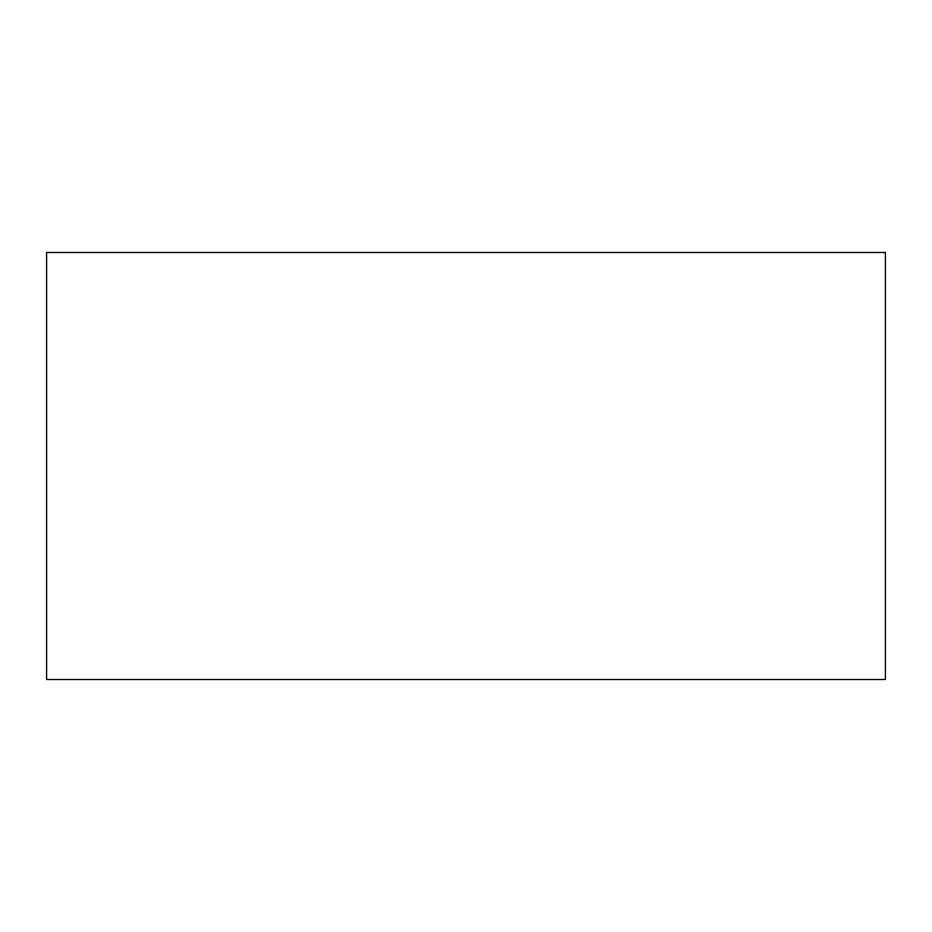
<?xml version="1.0" encoding="UTF-8"?>
<svg xmlns="http://www.w3.org/2000/svg" width="932" height="932" viewBox="0 0 932 932"><rect width="100%" height="100%" fill="white"/><g stroke="black" fill="none" stroke-linecap="round" stroke-linejoin="round"><path stroke-width="1.4" d="M885.4 252.49L46.6 252.49L46.6 679.51L885.4 679.51L885.4 252.49"/></g></svg>
